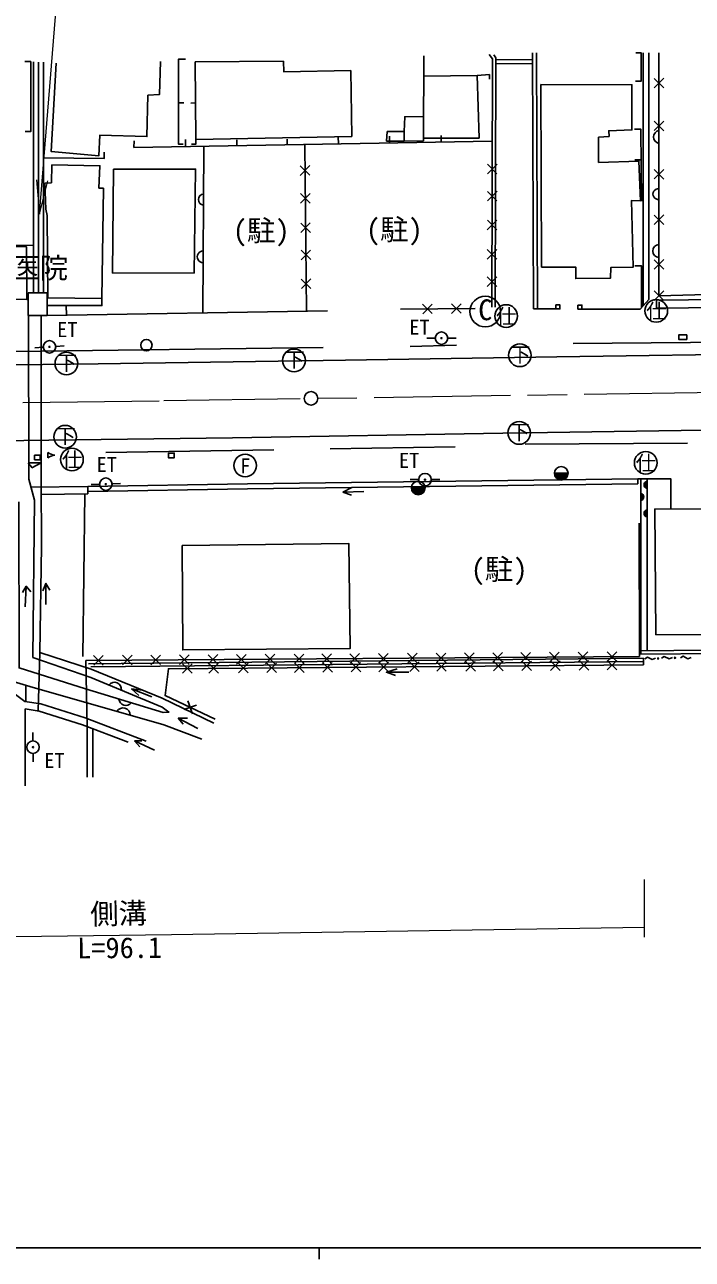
# Model space of a CAD drawing. Units: millimetres at full size, sheet at 1:1000; details may follow other scales. Extents: x -36168206 to 680000, y -213619760 to 380000.
# Drawn here: x 142083 to 200837, y 204000 to 312694 of the extents above; entities that cross this region are included whole.
import ezdxf
from ezdxf.enums import TextEntityAlignment as Align

# ---------------------------------------------------------------- set-up
doc = ezdxf.new("R2010")
doc.units = ezdxf.units.MM
doc.header["$LTSCALE"] = 1000
doc.linetypes.add('CHAIN', pattern=[18.5, 12, -1.5, 3.5, -1.5])
for name, color, linetype, lineweight in [('M-BGD', 7, 'Continuous', 25), ('M-BGD-EXST', 7, 'Continuous', 25), ('M-BMK', 2, 'CHAIN', 13), ('M-BMK-HTXT', 7, 'Continuous', 13), ('M-BMK-SRVR', 3, 'Continuous', 25), ('M-STR-HTXT', 7, 'Continuous', 13), ('M-STR-STRC', 7, 'Continuous', 25), ('M-TTL-BAND', 7, 'Continuous', 25)]:
    doc.layers.add(name, color=color, linetype=linetype, lineweight=lineweight)
doc.styles.add('ＭＳ ゴシック', font='')
doc.styles.get('ＭＳ ゴシック').set_extended_font_data('MS Gothic')

# ---------------------------------------------------------------- blocks, each defined once
blk = doc.blocks.new('open_arrow')
at = {"color": 0, "linetype": 'Continuous', "lineweight": -2}
blk.add_lwpolyline([(7.5, 1.25), (0, 0), (7.5, -1.25)], dxfattribs=at)

msp = doc.modelspace()

# ---------------------------------------------------------------- hatches: boundary and pattern name
at = {"layer": 'M-BGD'}
for points in [[(178713, 285101, 1), (178813, 285101, 1)], [(144219, 284330, 1), (144319, 284336, 1)], [(188706, 273196, 0.41421), (189306, 272596, 0.41421), (189906, 273196)], [(149168, 272244, 1), (149268, 272248, 1)], [(176120, 271906, 0.41421), (176720, 271306, 0.41421), (177320, 271906)], [(177260, 272639, 1), (177360, 272639, 1)], [(196856, 272495, 0.84072), (196856, 271870)], [(196307, 270808, 0.84072), (196307, 271434)], [(196858, 269982, 0.84072), (196858, 269357)], [(142810, 249041, 1), (142808, 249141, 1)]]:
    msp.add_hatch(color=256, dxfattribs=at).paths.add_polyline_path(points)

# ---------------------------------------------------------------- linework, layer by layer
for p, q in [((144112, 274571), (144112, 275021)), ((143528, 274121), (142385, 274121)), ((142715, 273671), (143528, 274121))]:
    msp.add_line(p, q)
for centre, start, end in [((145203, 277042), 241.65324, 257.97751), ((140710, 272550), 29.2215, 43.1679), ((145203, 272550), 102.02249, 118.34676)]:
    msp.add_arc(centre, 2296, start, end)
for p, q in [((177212, 308164), (177212, 309954)), ((183254, 309687), (182960, 310079)), ((183554, 309786), (183357, 310053)), ((183554, 309786), (183501, 287837)), ((186778, 310220), (186871, 287675)), ((187128, 310221), (187221, 287676)), ((196517, 310222), (196517, 287954)), ((197017, 310222), (197017, 288488)), ((142870, 309428), (142870, 289079)), ((143299, 309401), (143299, 289079)), ((143749, 309401), (143749, 289079)), ((183254, 309687), (183201, 287837)), ((183553, 309602), (186781, 309615)), ((183553, 309252), (186782, 309265)), ((177212, 308164), (177177, 304613)), ((197479, 307129), (198325, 307974)), ((197484, 307967), (198325, 307126)), ((155612, 305808), (156081, 305808)), ((156702, 305799), (157120, 305802)), ((197479, 303366), (198325, 304211)), ((197484, 304204), (198325, 303363)), ((151679, 301886), (151720, 302478)), ((183236, 302440), (151679, 301886)), ((156238, 302587), (156249, 301966)), ((160746, 302547), (160754, 302045)), ((165185, 302607), (165194, 302123)), ((169682, 302833), (169693, 302202)), ((174183, 302886), (174194, 302281)), ((178730, 302946), (178740, 302361)), ((157838, 301994), (157762, 287317)), ((166724, 302150), (166874, 287475)), ((166326, 300270), (167176, 299437)), ((166330, 299431), (167167, 300286)), ((183653, 300408), (182805, 299564)), ((183646, 299569), (182807, 300412)), ((195783, 300785), (196329, 300793)), ((197479, 299110), (198325, 299955)), ((197484, 299948), (198325, 299107)), ((166351, 297825), (167201, 296993)), ((166355, 296987), (167192, 297841)), ((182802, 297182), (183650, 298026)), ((182809, 298020), (183648, 297177)), ((197479, 295097), (198325, 295942)), ((197484, 295935), (198325, 295094)), ((166378, 295225), (167227, 294393)), ((166382, 294387), (167219, 295241)), ((182796, 294636), (183644, 295480)), ((182803, 295474), (183642, 294631)), ((166402, 292840), (167252, 292008)), ((166406, 292002), (167243, 292857)), ((182790, 292051), (183638, 292895)), ((182797, 292889), (183636, 292046)), ((197479, 291162), (198325, 292007)), ((197484, 292000), (198325, 291159)), ((166428, 290301), (167278, 289468)), ((166432, 289463), (167269, 290317)), ((182784, 289655), (183632, 290499)), ((182791, 290494), (183630, 289651)), ((198322, 288415), (197477, 289261)), ((197484, 288420), (198325, 289261)), ((197684, 288430), (288542, 289719)), ((177955, 287255), (177100, 288091)), ((177117, 287250), (177948, 288101)), ((180495, 287284), (179640, 288120)), ((179657, 287279), (180489, 288129)), ((197684, 288430), (197694, 287730)), ((197694, 287730), (288552, 289019)), ((144047, 287079), (168726, 287507)), ((145736, 287967), (145751, 287109)), ((175147, 287645), (181736, 287719)), ((188839, 287676), (186871, 287676)), ((178213, 285101), (177463, 285101)), ((179313, 285101), (180063, 285101)), ((200342, 285382), (200342, 284982)), ((141264, 283917), (168363, 284274)), ((143720, 284302), (142971, 284258)), ((144818, 284365), (145567, 284408)), ((176020, 284360), (180095, 284471)), ((149230, 275035), (164009, 275263)), ((168953, 275365), (179980, 275531)), ((186131, 275754), (200407, 275844)), ((189906, 273196), (188706, 273196)), ((147645, 272036), (142630, 271975)), ((147645, 272036), (147653, 271386)), ((148669, 272227), (147919, 272202)), ((149768, 272265), (150518, 272290)), ((170087, 271548), (170860, 271938)), ((176760, 272639), (176010, 272639)), ((177320, 271906), (176120, 271906)), ((177860, 272639), (178610, 272639)), ((196036, 272716), (196042, 272266)), ((196306, 272716), (196315, 257268)), ((196856, 272716), (196865, 257573)), ((147653, 271386), (143539, 271336)), ((147376, 271383), (147210, 257064)), ((171942, 271609), (170087, 271548)), ((170087, 271548), (170848, 271278)), ((196198, 257076), (196148, 268805)), ((142215, 263253), (142629, 262774)), ((143929, 261650), (143948, 263502)), ((196315, 257268), (251955, 257841)), ((143414, 257423), (143281, 252274)), ((147470, 256726), (196198, 257076)), ((147470, 256726), (147567, 250897)), ((147685, 256421), (196537, 256913)), ((147889, 256146), (196537, 256624)), ((148996, 256316), (148144, 257155)), ((148158, 256314), (148993, 257161)), ((151541, 256334), (150689, 257174)), ((150703, 256333), (151538, 257180)), ((154027, 256352), (153176, 257191)), ((153189, 256351), (154024, 257197)), ((156552, 256370), (155701, 257209)), ((155714, 256369), (156549, 257216)), ((159078, 256388), (158226, 257228)), ((158240, 256387), (159075, 257234)), ((161564, 256406), (160712, 257245)), ((160726, 256405), (161561, 257252)), ((164109, 256424), (163257, 257264)), ((163271, 256423), (164106, 257270)), ((166654, 256442), (165802, 257282)), ((165816, 256441), (166651, 257288)), ((169088, 256460), (168236, 257299)), ((168250, 256459), (169085, 257306)), ((169158, 255689), (168306, 256528)), ((168320, 255687), (169155, 256535)), ((171556, 256477), (170704, 257317)), ((170718, 256476), (171553, 257323)), ((171652, 255708), (170800, 256548)), ((170814, 255707), (171648, 256554)), ((174081, 256496), (173229, 257335)), ((174092, 255728), (173239, 256567)), ((173243, 256494), (174078, 257341)), ((173254, 255726), (174088, 256573)), ((176631, 256514), (175780, 257354)), ((175793, 256513), (176628, 257360)), ((176804, 255749), (175951, 256588)), ((175965, 255747), (176800, 256594)), ((179156, 256532), (178304, 257372)), ((178318, 256531), (179153, 257378)), ((179185, 255767), (178332, 256606)), ((178346, 255765), (179181, 256613)), ((181635, 256550), (180783, 257389)), ((180797, 256549), (181632, 257396)), ((181744, 255787), (180891, 256626)), ((180905, 255785), (181740, 256633)), ((184126, 256568), (183274, 257407)), ((183288, 256566), (184123, 257413)), ((184187, 255806), (183335, 256645)), ((183349, 255804), (184183, 256652)), ((186606, 256585), (185754, 257425)), ((185767, 256584), (186602, 257431)), ((186686, 255826), (185834, 256665)), ((185848, 255824), (186682, 256671)), ((189128, 256604), (188276, 257443)), ((188290, 256602), (189125, 257449)), ((189208, 255845), (188356, 256684)), ((188370, 255844), (189205, 256691)), ((191657, 256622), (190805, 257461)), ((190819, 256620), (191654, 257467)), ((191718, 255865), (190866, 256704)), ((190880, 255863), (191714, 256711)), ((194187, 256640), (193335, 257480)), ((194193, 255884), (193341, 256723)), ((193349, 256639), (194184, 257486)), ((193355, 255882), (194189, 256730)), ((196538, 256913), (196543, 256324)), ((156821, 255593), (155968, 256432)), ((155983, 255591), (156817, 256439)), ((159126, 255611), (158274, 256450)), ((158288, 255609), (159122, 256457)), ((161745, 255631), (160893, 256470)), ((160907, 255630), (161741, 256477)), ((164244, 255651), (163392, 256490)), ((163406, 255649), (164240, 256496)), ((166669, 255670), (165817, 256509)), ((165831, 255668), (166665, 256515)), ((173911, 255686), (174860, 255989)), ((142178, 254524), (142189, 253099)), ((153271, 253511), (151475, 254221)), ((151475, 254221), (152119, 253638)), ((151475, 254221), (152443, 254118)), ((142126, 252451), (142126, 245686)), ((156091, 252392), (157209, 252797)), ((156848, 252032), (156440, 253156)), ((157311, 250733), (155583, 251649)), ((155583, 251649), (156015, 251123)), ((155583, 251649), (156417, 251649)), ((142799, 249641), (142787, 250391)), ((147567, 250897), (147567, 246452)), ((148067, 250707), (148067, 246452)), ((153506, 248826), (151746, 249651)), ((151746, 249651), (152214, 249115)), ((151746, 249651), (152393, 249651)), ((142818, 248541), (142831, 247791))]:
    msp.add_line(p, q, dxfattribs=at)
for points in [[(195876, 310222), (196324, 310222), (196324, 307710), (195841, 307710)], [(197901, 310225), (197901, 288837), (207439, 289082)], [(142086, 309447), (142609, 309447), (142609, 303289), (142133, 303289)], [(154042, 309450), (153951, 306557), (152921, 306481), (152845, 302845), (148708, 302982), (148617, 301149), (144399, 301543), (144839, 309299)], [(156235, 309646), (155612, 309646), (155612, 302186), (156022, 302186)], [(177212, 308164), (181902, 308208), (182069, 302718), (177177, 302718)], [(181896, 308208), (182988, 308307), (182988, 307900)], [(175484, 303297), (175526, 304589), (177177, 304613), (177177, 302483), (175484, 302445)], [(195743, 303496), (196293, 303496), (196377, 297167)], [(157140, 302583), (157140, 302170), (156761, 302170)], [(143749, 300960), (149064, 300899), (149064, 301475)], [(112476, 293415), (126107, 293523), (142870, 293242)], [(195777, 291477), (196357, 291477), (196352, 287778)], [(148879, 288576), (148879, 287967), (144047, 287967)], [(191123, 287653), (196236, 287653), (197017, 288488)], [(142430, 287079), (142434, 272689), (142941, 270845), (142807, 256989), (147890, 255226), (154167, 252618), (154772, 252178), (154261, 252137), (147447, 254227), (141584, 256059), (141569, 270699)], [(143530, 287079), (143534, 272691), (143556, 266745), (143414, 257423), (147929, 255965), (154185, 253405), (158740, 251213)], [(190359, 284623), (207543, 284780), (208258, 285117), (208669, 285552), (208776, 286332)], [(200342, 284982), (199642, 284982), (199642, 285382), (200342, 285382)], [(196036, 272716), (161680, 272269), (147645, 272036)], [(196042, 272266), (161687, 271819), (147651, 271595)], [(196036, 272716), (198947, 272716), (198947, 270062)], [(196315, 257568), (251357, 258135), (251423, 270904)], [(67174, 268226), (68630, 268275), (83741, 268707), (85459, 269119), (90746, 268747), (93425, 268439), (98966, 267873), (108355, 265251), (131644, 257693), (142533, 254417), (154319, 251048), (157673, 249791)], [(152762, 249616), (147396, 251658), (143508, 252897), (142098, 253112), (140487, 254320), (131485, 256850), (101452, 267026), (98332, 267703), (93292, 268255)], [(142132, 261457), (142215, 263253), (141901, 262710)], [(143671, 262857), (143948, 263502), (144289, 262922)], [(197604, 256935), (197310, 256807), (196888, 257018), (196657, 256869)], [(199085, 256989), (198793, 256858), (198368, 257062), (198139, 256911)], [(200747, 256992), (200448, 256876), (200035, 257103), (199797, 256964)], [(158858, 251557), (154432, 253628), (154732, 255998), (196537, 256324)], [(175878, 255705), (173911, 255686), (174723, 255402)], [(151194, 249517), (147182, 251044), (143360, 252262), (142126, 252451)]]:
    msp.add_lwpolyline(points, dxfattribs=at)
for points in [[(157098, 309413), (164854, 309476), (164896, 308530), (170781, 308656), (170866, 302857), (157140, 302583)], [(187499, 307417), (195523, 307399), (195523, 303424), (193490, 303351), (193508, 302861), (192582, 302789), (192582, 300574), (196140, 300683), (196268, 297193), (195484, 297209), (195634, 291351), (193664, 291310), (193643, 290387), (190586, 290346), (190586, 291351), (187569, 291351)], [(173972, 303285), (175484, 303297), (175484, 302445), (173932, 302448)], [(144468, 300356), (148705, 300279), (148612, 298308), (149015, 298293), (148879, 288576), (144125, 288641), (144060, 295888), (143952, 296452), (143865, 298730), (144429, 298774)], [(149903, 299961), (157127, 299984), (156987, 290822), (149809, 290845)], [(125521, 293228), (125497, 288519), (142283, 288495), (142235, 293149)], [(142397, 289079), (144047, 289079), (144047, 287079), (142397, 287079)], [(188839, 288026), (189189, 288026), (189189, 287676), (188839, 287676)], [(190773, 288003), (191123, 288003), (191123, 287653), (190773, 287653)], [(142956, 274796), (143456, 274796), (143456, 274396), (142956, 274396)], [(154738, 274973), (155238, 274973), (155238, 274573), (154738, 274573)], [(197540, 270074), (202245, 270034), (202265, 258966), (197619, 259005)], [(155955, 266845), (170602, 267027), (170723, 257769), (155986, 257648)]]:
    msp.add_lwpolyline(points, close=True, dxfattribs=at)
for centre, radius in [((144269, 284333), 550), ((152792, 284480), 500), ((178763, 285101), 550), ((178763, 285101), 50), ((144269, 284333), 50), ((177310, 272639), 550), ((189306, 273196), 600), ((149218, 272246), 550), ((149218, 272246), 50), ((176720, 271906), 600), ((177310, 272639), 50), ((197836, 256900), 50), ((199317, 256957), 50), ((142809, 249091), 550), ((142809, 249091), 50)]:
    msp.add_circle(centre, radius, dxfattribs=at)
for centre, radius, start, end in [((198011, 302808), 580, 100.91721, 259.08279), ((197848, 297780), 470, 83.50676, 276.49324), ((157860, 297294), 493, 95.09924, 264.30704), ((157784, 292256), 514, 89.36347, 270.04282), ((197929, 292764), 566, 92.80766, 267.19234), ((196911, 272183), 318, 99.92594, 260.14367), ((196252, 271121), 318, 279.92594, 80.14367), ((196912, 269670), 318, 99.92594, 260.14367), ((149985, 254190), 609, 351.98559, 142.88686), ((150980, 253353), 600, 182.42391, 323.46749), ((150737, 251928), 617, 356.99734, 151.10059)]:
    msp.add_arc(centre, radius, start, end, dxfattribs=at)
at = {"layer": 'M-BGD-EXST'}
for centre, radius in [((182617, 287440), 1350), ((184455, 287042), 1000), ((197662, 287499), 1000), ((145751, 282863), 1000), ((165786, 283140), 1000), ((185658, 283588), 1000), ((145642, 276413), 1000), ((185600, 276755), 1000), ((146243, 274415), 1000), ((196740, 274123), 1000), ((161487, 273886), 1000)]:
    msp.add_circle(centre, radius, dxfattribs=at)
at = {"layer": 'M-BMK'}
msp.add_lwpolyline([(67031, 278454), (86431, 278732), (154330, 279595), (234206, 280827), (294708, 281532), (354723, 282454), (386841, 282929), (413656, 283279), (452005, 283873), (472541, 284227), (535201, 285043), (568037, 285558)], dxfattribs=at)
at = {"layer": 'M-BMK-SRVR'}
msp.add_circle((167280, 279795), 600, dxfattribs=at)
at = {"layer": 'M-STR-HTXT'}
msp.add_line((196596, 237442), (196596, 232362), dxfattribs=at)
for points in [[(143398, 296001), (145014, 316350), (155419, 316350)], [(100127, 231903), (154991, 232600), (196596, 233241)]]:
    msp.add_lwpolyline(points, dxfattribs=at)
at = {"layer": 'M-STR-STRC'}
for points in [[(66986, 281736), (104220, 282298), (128979, 282607), (148543, 282839), (170327, 283168), (188904, 283440), (209258, 283750), (232592, 284042), (266747, 284504), (294071, 284896), (303870, 285035)], [(96872, 275264), (97266, 275323), (98889, 275472), (101333, 275519), (105419, 275554), (124386, 275847), (144194, 276130), (160357, 276319), (184171, 276731), (213584, 277172), (243380, 277551), (273933, 277897), (303947, 278403), (304810, 278205), (305637, 277687), (306010, 277276), (306296, 276882)]]:
    msp.add_lwpolyline(points, dxfattribs=at)
at = {"layer": 'M-TTL-BAND'}
for p, q in [((40000, 205000), (579000, 205000)), ((168000, 205000), (168000, 204000))]:
    msp.add_line(p, q, dxfattribs=at)

# ---------------------------------------------------------------- block references
at = {"layer": 'M-STR-HTXT', "xscale": 400, "yscale": 400, "rotation": 85.5}
msp.add_blockref('open_arrow', (143398, 296001), dxfattribs=at)

# ---------------------------------------------------------------- texts
at = {"layer": 'M-BGD', "style": 'ＭＳ ゴシック'}
for p in [(144935, 284790), (175932, 285012), (175017, 273283), (148407, 272925), (143800, 246858)]:
    msp.add_text('ET', height=1320, dxfattribs=at).set_placement(p, align=Align.BOTTOM_LEFT)
at = {"layer": 'M-BGD-EXST', "style": 'ＭＳ ゴシック'}
msp.add_text('C', height=1833, rotation=358.508, dxfattribs=at).set_placement((181961, 286147), align=Align.BOTTOM_LEFT)
for s, p in [('仕', (197673, 287471)), ('仕', (184465, 287014)), ('仕', (146254, 274387)), ('F', (161497, 273858)), ('仕', (196751, 274095))]:
    msp.add_text(s, height=1320, dxfattribs=at).set_placement(p, align=Align.MIDDLE_CENTER)
for p in [(164933, 282153), (184806, 282600), (144899, 281875), (144790, 275425), (184747, 275768)]:
    msp.add_text('下', height=1320, dxfattribs=at).set_placement(p, align=Align.BOTTOM_LEFT)
at = {"layer": 'M-BMK-HTXT', "style": 'ＭＳ ゴシック'}
for s, p in [('(駐)', (160401, 293103)), ('(駐)', (172117, 293195)), ('おもかわ歯科医院', (125905, 289810)), ('(駐)', (181343, 263282))]:
    msp.add_text(s, height=1833, dxfattribs=at).set_placement(p, align=Align.BOTTOM_LEFT)
at = {"layer": 'M-STR-HTXT', "style": 'ＭＳ ゴシック'}
for s, rotation, p in [('側溝', 1.234, (147880, 232927)), ('L=96.1', 0.441, (146706, 229935))]:
    msp.add_text(s, height=1833, rotation=rotation, dxfattribs=at).set_placement(p, align=Align.BOTTOM_LEFT)

doc.saveas('drawing.dxf')
